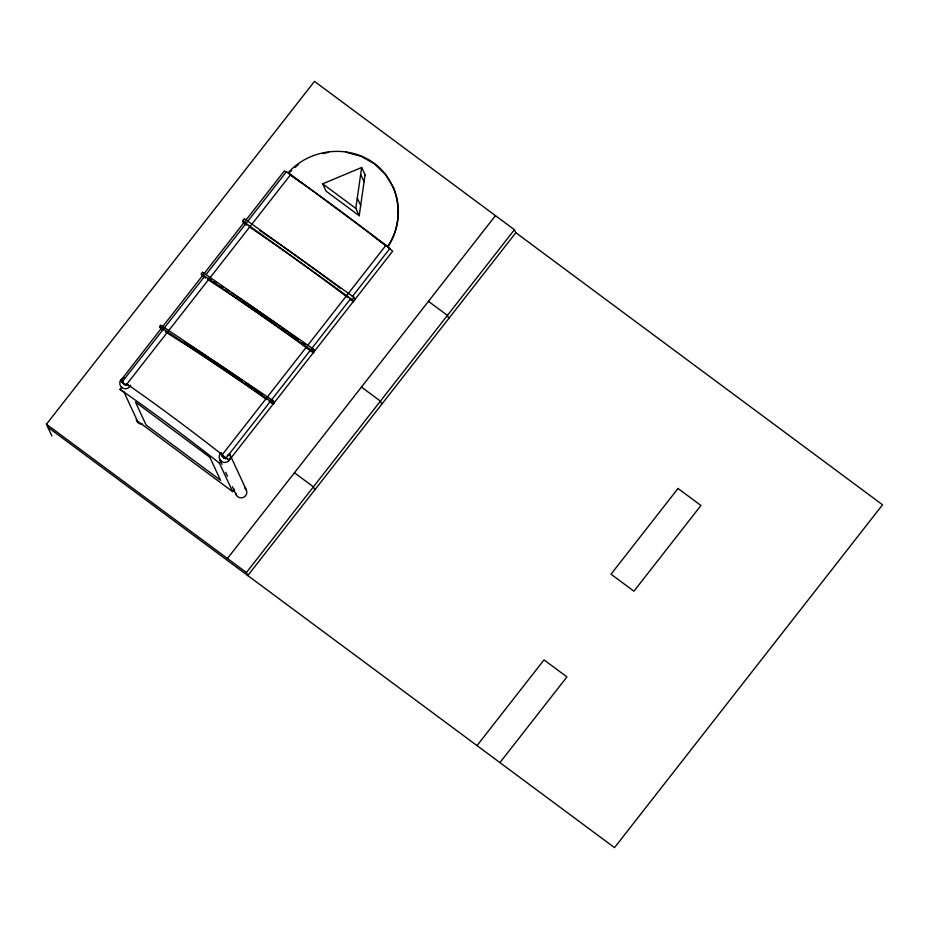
<?xml version="1.0" encoding="UTF-8"?>
<svg xmlns="http://www.w3.org/2000/svg" width="929" height="929" viewBox="0 0 929 929"><rect width="100%" height="100%" fill="white"/><g stroke="black" fill="none" stroke-linecap="round" stroke-linejoin="round"><path stroke-width="1.39" d="M206.435 274.078L286.48 171.679L289.244 173.514L290.475 174.838L125.926 385.314L124.196 384.304L121.943 382.167L204.659 276.354M125.926 385.314L121.943 382.167M352.358 296.525L389.855 248.566L387.091 246.057L385.872 245.419L221.59 455.547L223.32 457.289L225.584 458.694L350.57 298.813M225.584 458.694L221.59 455.547M359.221 215.749L355.807 208.398L361.648 167.487L322.665 183.814L326.079 191.165L359.221 215.749L365.062 174.826M288.222 172.701L387.602 246.429C405.636 220.452 399.818 182.003 374.108 163.249C348.224 144.065 309.52 148.803 288.222 172.701L288.478 173.258L291.729 170.425M387.602 247.149L388.125 247.555L387.857 246.986C399.331 229.533 401.711 206.946 393.513 187.658L393.257 187.089M130.594 385.256A5.655 5.481 -24.9 0 1 123.232 388.357A5.655 5.481 -24.9 0 1 120.247 381.204L120.991 379.938A5.655 5.481 -24.9 0 1 124.73 377.778M221.416 452.644A5.655 5.481 -24.9 0 0 220.312 460.389A5.655 5.481 -24.9 0 0 228.197 461.283L229.986 458.996A5.655 5.481 -24.9 0 0 229.289 453.538M163.051 330.457A262.071 32.445 35.3 0 0 160.845 329.098L159.66 326.567L160.671 325.127L273.207 400.747L274.16 402.791L273.149 404.22A262.071 32.445 35.3 0 0 268.934 401.212M273.149 404.22L272.197 402.176L273.207 400.747M205.564 278.085A261.746 31.528 36.2 0 0 202.278 275.983L201.291 273.834L202.499 272.185L313.503 349.13L314.443 351.185L313.236 352.834A261.746 31.528 36.2 0 0 207.759 279.501M202.278 275.983L202.719 275.39L161.855 327.67M313.236 352.834L312.283 350.79L313.503 349.13M312.423 351.081L313.63 349.432M313.061 352.451L314.269 350.79M246.824 225.271A261.548 30.611 37.1 0 0 243.584 223.123L242.585 220.974L244.339 218.663L353.984 297.338L354.936 299.382L353.183 301.704A261.548 30.611 37.1 0 0 350.105 299.347M353.183 301.704L352.23 299.649L353.984 297.338M51.931 436.026L46.45 424.216L314.478 81.369L514.422 229.707L515.827 232.726L882.55 504.784L614.522 847.631L47.855 427.235M160.961 328.808L120.247 381.204M203.602 274.252L284.448 170.843L286.596 172.329M124.172 392.444L120.015 389.367L121.908 386.94M234.538 489.211L232.645 491.627L219.395 463.095L221.09 460.935M223.854 457.683L224.655 456.65M228.197 461.283L229.986 458.996M225.91 457.788L229.242 460.25L392.7 251.155L388.636 247.915M227.431 558.48L495.459 215.633M515.827 232.726L247.799 575.574L246.406 572.554L514.422 229.707M477.007 745.615L544.011 659.904L566.934 676.904L499.93 762.616M294.981 167.58L298.232 164.747M227.338 455.709L230.02 454.769L246.452 490.187M322.909 153.622L328.518 152.298M227.466 455.198L230.02 454.769M345.693 152.17L360.824 156.211L360.557 155.642M362.055 156.896L374.375 163.806L385.5 174.513L393.513 187.658M389.088 248.217L389.855 248.566L387.857 246.986M289.244 174.187L302.111 183.373M159.66 326.567L272.197 402.176M289.813 174.559L293.018 176.789A261.479 29.705 38 0 1 383.561 243.955L386.301 246.115M201.291 273.834L312.283 350.79M123.127 381.424L120.991 379.938L123.209 381.587M126.344 383.665L129.549 385.883A261.479 29.705 38 0 1 220.092 453.062L222.124 454.653M120.015 389.367L127.923 394.871A256.543 29.147 38 0 1 160.554 418.317L168.892 424.472A256.543 29.147 38 0 1 219.395 463.095M242.585 220.974L352.23 299.649M322.665 183.814L355.807 208.398M373.075 236.012L385.999 245.709M428.443 301.344L447.418 315.419L448.823 318.438M361.439 387.056L380.414 401.131L381.819 404.15M294.435 472.768L313.41 486.842L314.815 489.862M126.53 384.049L129.851 386.522M220.37 453.677L223.692 456.139M232.645 491.627L137.411 420.976L124.045 392.177M46.45 424.216L246.406 572.554M225.503 457.312L229.242 460.25M220.092 453.062L222.832 455.21M361.648 167.487L365.329 175.395M360.661 174.408L364.075 181.747M357.282 198.074L360.696 205.437M219.592 459.147L222.031 464.395M225.677 472.269L227.512 476.205M232.378 486.691L236.036 494.565M142.555 424.1A5.655 5.481 -24.9 0 1 136.284 419.455M244.699 487.957A5.655 5.481 -24.9 0 1 244.013 497.108A5.655 5.481 -24.9 0 1 235.664 493.183M184.36 341.791A262.071 32.445 35.3 0 1 242.039 380.17M245.616 382.643A262.071 32.445 35.3 0 1 254.105 388.554M255.161 389.297A262.071 32.445 35.3 0 1 262.57 394.523M248.995 226.722A261.548 30.611 37.1 0 1 348.05 297.779M211.51 281.057A261.746 31.528 36.2 0 1 214.843 283.229M217.072 284.68A261.746 31.528 36.2 0 1 219.314 286.155M242.121 301.402A261.746 31.528 36.2 0 1 245.593 303.76M247.915 305.351A261.746 31.528 36.2 0 1 273.683 323.28M281.928 329.133A261.746 31.528 36.2 0 1 285.47 331.665M288.617 333.929A261.746 31.528 36.2 0 1 290.707 335.439M294.899 338.47A261.746 31.528 36.2 0 1 296.99 339.991M299.08 341.512A261.746 31.528 36.2 0 1 302.215 343.8M225.886 457.683A1.324 1.289 -24.9 0 1 223.564 456.545M225.085 457.532A1.324 1.289 -24.9 0 1 223.459 455.651M126.437 384.025A1.324 1.289 -24.9 0 1 124.579 384.246M165.269 331.839A262.071 32.445 35.3 0 1 266.832 399.702M259.505 230.334A261.548 30.611 37.1 0 1 261.723 231.832M262.826 232.598A261.548 30.611 37.1 0 1 336.391 285.331M337.424 286.109A261.548 30.611 37.1 0 1 340.525 288.431M208.967 277.852A261.746 31.528 36.2 0 1 211.173 279.281M214.506 281.441A261.746 31.528 36.2 0 1 216.736 282.892M221.218 285.83A261.746 31.528 36.2 0 1 223.471 287.316M225.724 288.814A261.746 31.528 36.2 0 1 229.138 291.079M231.414 292.6A261.746 31.528 36.2 0 1 295.677 337.413M296.723 338.168A261.746 31.528 36.2 0 1 298.813 339.689M302.993 342.743A261.746 31.528 36.2 0 1 305.084 344.276M678.019 488.48L611.015 574.192L633.938 591.192L700.942 505.481L678.019 488.48M209.861 457.265L135.46 402.06L146.143 425.076L220.545 480.281L209.861 457.265"/></g></svg>
